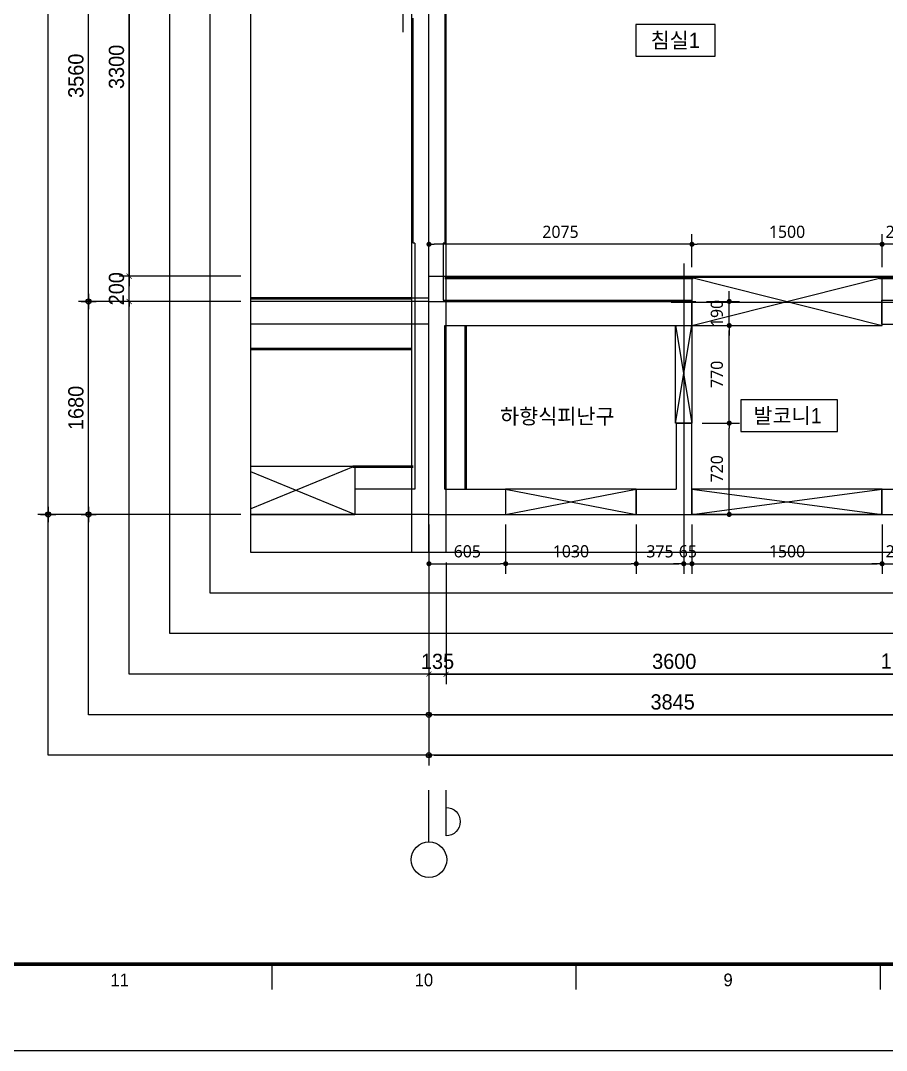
# Model space of a CAD drawing. Header units: millimetres. Extents: x 0 to 92204, y -190080 to 23760.
# Drawn here: x 57812 to 64643, y -23760 to -15637 of the extents above; entities that cross this region are included whole.
import ezdxf
from ezdxf.enums import TextEntityAlignment as Align
from ezdxf.xclip import XClip

# ---------------------------------------------------------------- set-up
doc = ezdxf.new("R2010")
doc.units = ezdxf.units.MM
doc.header["$LTSCALE"] = 100
doc.header["$XCLIPFRAME"] = 0
for name, pattern in [('AUDIT_D_220706163347-0', [0]), ('CEN', [62, 60, -1, 0, -1]), ('HIDDEN', [9.525, 6.35, -3.175])]:
    doc.linetypes.add(name, pattern=pattern)
doc.layers.get('defpoints').update_dxf_attribs({"color": 139})
for name, color, linetype in [('A-치수', 7, 'AUDIT_D_220706163347-0'), ('AA-BORD-FORM', 7, 'Continuous'), ('AA-BORD-TEXT', 3, 'Continuous'), ('AA-XXXX-DIMS', 7, 'Continuous'), ('CEN_CON', 1, 'CEN'), ('CEN_WALL', 12, 'CEN'), ('CONC', 2, 'Continuous'), ('DIM', 7, 'AUDIT_D_220706163347-0'), ('ELE3_CON', 7, 'Continuous'), ('MC', 135, 'Continuous'), ('WAL', 3, 'Continuous'), ('WAL_DRY', 7, 'Continuous'), ('실명', 3, 'AUDIT_D_220706163347-0'), ('실명박스', 7, 'AUDIT_D_220706163347-0'), ('창호-open', 4, 'Continuous'), ('확장', 8, 'HIDDEN')]:
    doc.layers.add(name, color=color, linetype=linetype)
doc.styles.add('HAUD01', font='Dotum.ttf')
doc.styles.add('맑은 고딕', font='malgun.ttf')
doc.styles.add('맑은고딕', font='malgun.ttf', dxfattribs={"width": 0.9})
doc.dimstyles.new('DIM_40', dxfattribs={"dimscale": 40, "dimtxt": 3, "dimasz": 1, "dimexe": 2, "dimexo": 2, "dimgap": 1, "dimtad": 1, "dimdec": 0, "dimzin": 0, "dimdsep": 46, "dimtxsty": '맑은고딕', "dimblk1": 'DIMDOT', "dimblk2": 'DIMDOT', "dimsah": 1, "dimcen": 0.09, "dimdle": 2, "dimclrd": 7, "dimclre": 7, "dimclrt": 3, "dimadec": 0, "dimazin": 0, "dimtfac": 1, "dimtdec": 0, "dimtix": 1, "dimtmove": 2, "dimatfit": 3, "dimldrblk": 'DIMDOT', "dimfxl": 2, "dimtolj": 1, "dimtzin": 0, "dimarcsym": 0})
doc.dimstyles.new('MCDIM_40', dxfattribs={"dimscale": 40, "dimtxt": 3, "dimasz": 1, "dimexe": 2, "dimexo": 2, "dimgap": 1, "dimtad": 1, "dimdec": 0, "dimzin": 0, "dimdsep": 46, "dimtxsty": '맑은고딕', "dimblk1": 'ARCHTICK', "dimblk2": 'ARCHTICK', "dimsah": 1, "dimcen": 0.09, "dimdle": 2, "dimclrd": 7, "dimclre": 7, "dimclrt": 3, "dimadec": 0, "dimazin": 0, "dimtfac": 1, "dimtdec": 0, "dimtix": 1, "dimtmove": 2, "dimatfit": 3, "dimldrblk": 'ARCHTICK', "dimfxl": 1, "dimtolj": 1, "dimtzin": 0, "dimarcsym": 0})
doc.dimstyles.new('NDIM40-in', dxfattribs={"dimscale": 40, "dimtxt": 2.4, "dimasz": 1, "dimexe": 2, "dimexo": 2, "dimgap": 1.2, "dimtad": 1, "dimdec": 0, "dimrnd": 0.25, "dimzin": 0, "dimdsep": 46, "dimtxsty": '맑은 고딕', "dimblk": 'DOT', "dimcen": 5, "dimclrd": 256, "dimclre": 256, "dimclrt": 3, "dimadec": 0, "dimazin": 0, "dimtfac": 1, "dimtdec": 0, "dimtix": 1, "dimtmove": 2, "dimatfit": 1, "dimldrblk": 'DIMDOT', "dimfxl": 0, "dimtolj": 1, "dimtzin": 0, "dimarcsym": 0})

# ---------------------------------------------------------------- blocks, each defined once
blk = doc.blocks.new('U-76B(확장)', base_point=(4647231.1, 20750.4))
at = {"layer": 'CEN_CON'}
for p, q in [((-300, 10535), (8220, 10535)), ((0, 10535), (0, -300)), ((1680, 10535), (1680, 8430))]:
    blk.add_line(p, q, dxfattribs=at)
at = {"layer": 'CEN_WALL'}
for p, q in [((1675, 8625), (1675, 6480)), ((1980, 8525), (-300, 8525))]:
    blk.add_line(p, q, dxfattribs=at)
at = {"layer": 'CONC'}
for p, q in [((0, 10535), (0, 9930)), ((200, 10410), (200, 9930)), ((200, 10410), (1490, 10410)), ((1490, 10410), (1490, 8465)), ((1690, 10423), (1690, 8465)), ((2140, 10423), (1690, 10423)), ((2140, 10410), (2140, 10423)), ((6225, 10410), (2140, 10410)), ((200, 9930), (0, 9930)), ((0, 8900), (0, 8465)), ((200, 8900), (0, 8900)), ((200, 8900), (200, 8585)), ((720, 8585), (200, 8585)), ((720, 8585), (720, 8465)), ((720, 8465), (0, 8465)), ((1690, 8465), (1490, 8465)), ((0, 6965), (0, 6590)), ((200, 6965), (0, 6965)), ((200, 6965), (200, 6840))]:
    blk.add_line(p, q, dxfattribs=at)
at = {"layer": 'ELE3_CON'}
for p, q in [((0, 9930), (0, 8900)), ((0, 6965), (0, 8465))]:
    blk.add_line(p, q, dxfattribs=at)
at = {"layer": 'MC'}
for p, q in [((1880, 10535), (1880, 6480)), ((-300, 10400), (8220, 10400))]:
    blk.add_line(p, q, dxfattribs=at)
at = {"layer": 'WAL'}
for p, q in [((1500, 6965), (1500, 6820)), ((1690, 6965), (1500, 6965)), ((1690, 6965), (1690, 6730))]:
    blk.add_line(p, q, dxfattribs=at)
at = {"layer": 'WAL_DRY'}
for p, q in [((1860, 10410), (1860, 8450)), ((1870, 10410), (1870, 8450)), ((200, 10250), (1490, 10250)), ((200, 10240), (1490, 10240)), ((1860, 6980), (1860, 6600)), ((1870, 6980), (1870, 6590))]:
    blk.add_line(p, q, dxfattribs=at)
blk = doc.blocks.new('DIMDOT')
at = {"layer": 'AA-XXXX-DIMS'}
for p, q in [((-1.5, 0), (1.5, 0)), ((0, -1.5), (0, 1.5))]:
    blk.add_line(p, q, dxfattribs=at)
for radius in [0.5, 0.25]:
    blk.add_circle((0, 0), radius, dxfattribs=at)
blk = doc.blocks.new('*D3030')
at = {"layer": 'defpoints', "color": 0, "transparency": 16777216}
for p in [(7874.9, -28137.1), (9474.9, -28137.1), (9474.9, -43292.1)]:
    blk.add_point(p, dxfattribs=at)
at = {"layer": 'DIM', "color": 7, "lineweight": -2, "transparency": 16777216}
for p, q in [((9394.9, -28137.1), (7794.9, -28137.1)), ((7874.9, -43252.1), (7874.9, -28177.1)), ((9394.9, -43292.1), (7794.9, -43292.1))]:
    blk.add_line(p, q, dxfattribs=at)
at = {"layer": 'DIM', "color": 7, "lineweight": -2, "transparency": 16777216, "xscale": 40, "yscale": 40, "zscale": 40}
for p, rotation in [((7874.9, -28137.1), 90), ((7874.9, -43292.1), 270)]:
    blk.add_blockref('DIMDOT', p, dxfattribs=dict(at, rotation=rotation))
at = {"layer": 'DIM', "color": 3, "transparency": 16777216, "insert": (7772.6, -35834.6), "char_height": 120, "attachment_point": 5, "rotation": 90, "style": 'HAUD01'}
blk.add_mtext('\\A1;15155', dxfattribs=at)
blk = doc.blocks.new('*D3031')
at = {"layer": 'defpoints', "color": 0, "transparency": 16777216}
for p in [(8194.9, -41612.1), (9474.9, -41612.1), (9474.9, -43292.1)]:
    blk.add_point(p, dxfattribs=at)
at = {"layer": 'DIM', "color": 7, "lineweight": -2, "transparency": 16777216}
for p, q in [((9394.9, -41612.1), (8114.9, -41612.1)), ((8194.9, -43252.1), (8194.9, -41652.1)), ((9394.9, -43292.1), (8114.9, -43292.1))]:
    blk.add_line(p, q, dxfattribs=at)
at = {"layer": 'DIM', "color": 7, "lineweight": -2, "transparency": 16777216, "xscale": 40, "yscale": 40, "zscale": 40}
for p, rotation in [((8194.9, -41612.1), 90), ((8194.9, -43292.1), 270)]:
    blk.add_blockref('DIMDOT', p, dxfattribs=dict(at, rotation=rotation))
at = {"layer": 'DIM', "color": 3, "transparency": 16777216, "insert": (8094.8, -42452.1), "char_height": 120, "attachment_point": 5, "rotation": 90, "style": 'HAUD01'}
blk.add_mtext('\\A1;1680', dxfattribs=at)
blk = doc.blocks.new('*D3032')
at = {"layer": 'defpoints', "color": 0, "transparency": 16777216}
for p in [(8194.9, -38052.1), (9474.9, -38052.1), (9474.9, -41612.1)]:
    blk.add_point(p, dxfattribs=at)
at = {"layer": 'DIM', "color": 7, "lineweight": -2, "transparency": 16777216}
for p, q in [((9394.9, -38052.1), (8114.9, -38052.1)), ((8194.9, -41572.1), (8194.9, -38092.1)), ((9394.9, -41612.1), (8114.9, -41612.1))]:
    blk.add_line(p, q, dxfattribs=at)
at = {"layer": 'DIM', "color": 7, "lineweight": -2, "transparency": 16777216, "xscale": 40, "yscale": 40, "zscale": 40}
for p, rotation in [((8194.9, -38052.1), 90), ((8194.9, -41612.1), 270)]:
    blk.add_blockref('DIMDOT', p, dxfattribs=dict(at, rotation=rotation))
at = {"layer": 'DIM', "color": 3, "transparency": 16777216, "insert": (8094.8, -39832.1), "char_height": 120, "attachment_point": 5, "rotation": 90, "style": 'HAUD01'}
blk.add_mtext('\\A1;3560', dxfattribs=at)
blk = doc.blocks.new('*D3046')
at = {"layer": 'defpoints', "color": 0, "transparency": 16777216}
for p in [(10880, -43592.1), (21415, -43592.1), (21415, -45192.1)]:
    blk.add_point(p, dxfattribs=at)
at = {"layer": 'DIM', "color": 7, "lineweight": -2, "transparency": 16777216}
for p, q in [((10880, -43672.1), (10880, -45272.1)), ((21415, -43672.1), (21415, -45272.1)), ((10920, -45192.1), (21375, -45192.1))]:
    blk.add_line(p, q, dxfattribs=at)
at = {"layer": 'DIM', "color": 7, "lineweight": -2, "transparency": 16777216, "xscale": 40, "yscale": 40, "zscale": 40, "rotation": 180}
blk.add_blockref('DIMDOT', (10880, -45192.1), dxfattribs=at)
at = {"layer": 'DIM', "color": 7, "lineweight": -2, "transparency": 16777216, "xscale": 40, "yscale": 40, "zscale": 40}
blk.add_blockref('DIMDOT', (21415, -45192.1), dxfattribs=at)
at = {"layer": 'DIM', "color": 3, "transparency": 16777216, "insert": (16147.5, -45092), "char_height": 120, "attachment_point": 5, "style": 'HAUD01'}
blk.add_mtext('\\A1;10535', dxfattribs=at)
blk = doc.blocks.new('*D3047')
at = {"layer": 'defpoints', "color": 0, "transparency": 16777216}
for p in [(10880, -43592.1), (14725, -43592.1), (14725, -44872.1)]:
    blk.add_point(p, dxfattribs=at)
at = {"layer": 'DIM', "color": 7, "lineweight": -2, "transparency": 16777216}
for p, q in [((10880, -43672.1), (10880, -44952.1)), ((14725, -43672.1), (14725, -44952.1)), ((10920, -44872.1), (14685, -44872.1))]:
    blk.add_line(p, q, dxfattribs=at)
at = {"layer": 'DIM', "color": 7, "lineweight": -2, "transparency": 16777216, "xscale": 40, "yscale": 40, "zscale": 40, "rotation": 180}
blk.add_blockref('DIMDOT', (10880, -44872.1), dxfattribs=at)
at = {"layer": 'DIM', "color": 7, "lineweight": -2, "transparency": 16777216, "xscale": 40, "yscale": 40, "zscale": 40}
blk.add_blockref('DIMDOT', (14725, -44872.1), dxfattribs=at)
at = {"layer": 'DIM', "color": 3, "transparency": 16777216, "insert": (12802.5, -44772), "char_height": 120, "attachment_point": 5, "style": 'HAUD01'}
blk.add_mtext('\\A1;3845', dxfattribs=at)
blk = doc.blocks.new('_ArchTick')
at = {"color": 0, "linetype": 'ByBlock', "const_width": 0.15}
blk.add_lwpolyline([(-0.5, -0.5), (0.5, 0.5)], dxfattribs=at)
blk = doc.blocks.new('*D3050')
at = {"layer": 'defpoints', "color": 0, "transparency": 16777216}
for p in [(10880, -43592.1), (11015, -43592.1), (11015, -44552.1)]:
    blk.add_point(p, dxfattribs=at)
at = {"layer": 'DIM', "color": 7, "lineweight": -2, "transparency": 16777216}
for p, q in [((10880, -43672.1), (10880, -44632.1)), ((11015, -43672.1), (11015, -44632.1)), ((10880, -44552.1), (10840, -44552.1)), ((10880, -44552.1), (11015, -44552.1)), ((11015, -44552.1), (11055, -44552.1))]:
    blk.add_line(p, q, dxfattribs=at)
at = {"layer": 'DIM', "color": 7, "lineweight": -2, "transparency": 16777216, "xscale": 40, "yscale": 40, "zscale": 40}
blk.add_blockref('_ArchTick', (10880, -44552.1), dxfattribs=at)
at = {"layer": 'DIM', "color": 7, "lineweight": -2, "transparency": 16777216, "xscale": 40, "yscale": 40, "zscale": 40, "rotation": 180}
blk.add_blockref('_ArchTick', (11015, -44552.1), dxfattribs=at)
at = {"layer": 'DIM', "color": 3, "transparency": 16777216, "insert": (10947.5, -44452), "char_height": 120, "attachment_point": 5, "style": 'HAUD01'}
blk.add_mtext('\\A1;135', dxfattribs=at)
blk = doc.blocks.new('*D3051')
at = {"layer": 'defpoints', "color": 0, "transparency": 16777216}
for p in [(11015, -43592.1), (14615, -43592.1), (14615, -44552.1)]:
    blk.add_point(p, dxfattribs=at)
at = {"layer": 'DIM', "color": 7, "lineweight": -2, "transparency": 16777216}
for p, q in [((11015, -43672.1), (11015, -44632.1)), ((14615, -43672.1), (14615, -44632.1)), ((10935, -44552.1), (14695, -44552.1))]:
    blk.add_line(p, q, dxfattribs=at)
at = {"layer": 'DIM', "color": 7, "lineweight": -2, "transparency": 16777216, "xscale": 40, "yscale": 40, "zscale": 40, "rotation": 180}
blk.add_blockref('_ArchTick', (11015, -44552.1), dxfattribs=at)
at = {"layer": 'DIM', "color": 7, "lineweight": -2, "transparency": 16777216, "xscale": 40, "yscale": 40, "zscale": 40}
blk.add_blockref('_ArchTick', (14615, -44552.1), dxfattribs=at)
at = {"layer": 'DIM', "color": 3, "transparency": 16777216, "insert": (12815, -44452), "char_height": 120, "attachment_point": 5, "style": 'HAUD01'}
blk.add_mtext('\\A1;3600', dxfattribs=at)
blk = doc.blocks.new('*D3052')
at = {"layer": 'defpoints', "color": 0, "transparency": 16777216}
for p in [(14615, -43592.1), (14725, -43592.1), (14725, -44552.1)]:
    blk.add_point(p, dxfattribs=at)
at = {"layer": 'DIM', "color": 7, "lineweight": -2, "transparency": 16777216}
for p, q in [((14615, -43672.1), (14615, -44632.1)), ((14725, -43672.1), (14725, -44632.1)), ((14535, -44552.1), (14805, -44552.1))]:
    blk.add_line(p, q, dxfattribs=at)
at = {"layer": 'DIM', "color": 7, "lineweight": -2, "transparency": 16777216, "xscale": 40, "yscale": 40, "zscale": 40, "rotation": 180}
blk.add_blockref('_ArchTick', (14615, -44552.1), dxfattribs=at)
at = {"layer": 'DIM', "color": 7, "lineweight": -2, "transparency": 16777216, "xscale": 40, "yscale": 40, "zscale": 40}
blk.add_blockref('_ArchTick', (14725, -44552.1), dxfattribs=at)
at = {"layer": 'DIM', "color": 3, "transparency": 16777216, "insert": (14575.2, -44449.8), "char_height": 120, "attachment_point": 5, "style": 'HAUD01'}
blk.add_mtext('\\A1;110', dxfattribs=at)
blk = doc.blocks.new('중심')
at = {"layer": 'DIM'}
blk.add_line((-350, 0), (0, 0), dxfattribs=at)
blk.add_circle((-470, 0), 120, dxfattribs=at)
blk = doc.blocks.new('*D3072')
at = {"layer": 'defpoints', "color": 0, "transparency": 16777216}
for p in [(9474.9, -38112.1), (8514.9, -41412.1), (9474.9, -41412.1)]:
    blk.add_point(p, dxfattribs=at)
at = {"layer": 'DIM', "color": 7, "lineweight": -2, "transparency": 16777216}
for p, q in [((8514.9, -38032.1), (8514.9, -41492.1)), ((9394.9, -38112.1), (8434.9, -38112.1)), ((9394.9, -41412.1), (8434.9, -41412.1))]:
    blk.add_line(p, q, dxfattribs=at)
at = {"layer": 'DIM', "color": 7, "lineweight": -2, "transparency": 16777216, "xscale": 40, "yscale": 40, "zscale": 40}
for p, rotation in [((8514.9, -38112.1), 90), ((8514.9, -41412.1), 270)]:
    blk.add_blockref('_ArchTick', p, dxfattribs=dict(at, rotation=rotation))
at = {"layer": 'DIM', "color": 3, "transparency": 16777216, "insert": (8414.8, -39762.1), "char_height": 120, "attachment_point": 5, "rotation": 90, "style": 'HAUD01'}
blk.add_mtext('\\A1;3300', dxfattribs=at)
blk = doc.blocks.new('*D3073')
at = {"layer": 'defpoints', "color": 0, "transparency": 16777216}
for p in [(8514.9, -41412.1), (9474.9, -41412.1), (9474.9, -41612.1)]:
    blk.add_point(p, dxfattribs=at)
at = {"layer": 'DIM', "color": 7, "lineweight": -2, "transparency": 16777216}
for p, q in [((9394.9, -41412.1), (8434.9, -41412.1)), ((8514.9, -41412.1), (8514.9, -41372.1)), ((8514.9, -41612.1), (8514.9, -41412.1)), ((9394.9, -41612.1), (8434.9, -41612.1)), ((8514.9, -41612.1), (8514.9, -41652.1))]:
    blk.add_line(p, q, dxfattribs=at)
at = {"layer": 'DIM', "color": 7, "lineweight": -2, "transparency": 16777216, "xscale": 40, "yscale": 40, "zscale": 40}
for p, rotation in [((8514.9, -41412.1), 270), ((8514.9, -41612.1), 90)]:
    blk.add_blockref('_ArchTick', p, dxfattribs=dict(at, rotation=rotation))
at = {"layer": 'DIM', "color": 3, "transparency": 16777216, "insert": (8414.8, -41512.1), "char_height": 120, "attachment_point": 5, "rotation": 90, "style": 'HAUD01'}
blk.add_mtext('\\A1;200', dxfattribs=at)
blk = doc.blocks.new('XR-FORM 청주월명')
at = {"layer": 'AA-BORD-FORM', "color": 2}
for p, q in [((241, 17), (241, 12)), ((301, 17), (301, 12)), ((361, 17), (361, 12))]:
    blk.add_line(p, q, dxfattribs=at)
at = {"layer": 'AA-BORD-FORM', "color": 1}
blk.add_lwpolyline([(0, 0), (841, 0), (841, 594), (0, 594)], close=True, dxfattribs=at)
at = {"layer": 'AA-BORD-FORM', "color": 2, "const_width": 0.682}
blk.add_lwpolyline([(21, 17), (21, 577), (821, 577), (821, 17)], close=True, dxfattribs=at)
at = {"layer": 'AA-BORD-TEXT', "color": 7, "style": 'HAUD01'}
for s, p in [('11', (211, 13.9)), ('10', (271, 13.9)), ('9', (331, 13.9))]:
    blk.add_text(s, height=2.5, dxfattribs=at).set_placement(p, align=Align.MIDDLE_CENTER)
blk = doc.blocks.new('U-76A(확장)2')
at = {"layer": 'CEN_CON'}
for p, q in [((0, -300), (0, 7025)), ((0, 0), (14635, 0))]:
    blk.add_line(p, q, dxfattribs=at)
at = {"layer": 'CEN_WALL'}
blk.add_line((0, 1500), (10395, 1500), dxfattribs=at)
at = {"layer": 'CONC'}
for p, q in [((125, 2140), (125, 3915)), ((112, 2140), (112, 200)), ((112, 2140), (125, 2140)), ((112, 200), (585, 200)), ((585, 200), (585, 0)), ((0, 0), (585, 0))]:
    blk.add_line(p, q, dxfattribs=at)
at = {"layer": 'ELE3_CON'}
blk.add_line((2385, 0), (585, 0), dxfattribs=at)
at = {"layer": 'MC'}
for p, q in [((205, 7025), (205, 3805)), ((135, -300), (135, 4265)), ((0, 1705), (10395, 1705))]:
    blk.add_line(p, q, dxfattribs=at)
at = {"layer": 'WAL_DRY'}
for p, q in [((125, 380), (600, 380)), ((125, 370), (600, 370))]:
    blk.add_line(p, q, dxfattribs=at)
at = {"layer": '확장', "ltscale": 0.5, "const_width": 20, "flags": 128}
for points in [[(10085, 1705), (135, 1705)], [(10085, 1305), (135, 1305)]]:
    blk.add_lwpolyline(points, dxfattribs=at)
blk = doc.blocks.new('_Dot')
at = {"color": 0, "linetype": 'ByBlock', "lineweight": -2}
blk.add_line((-0.5, 0), (-1, 0), dxfattribs=at)
at = {"color": 0, "linetype": 'ByBlock', "const_width": 0.5}
blk.add_lwpolyline([(-0.25, 0, 1), (0.25, 0, 1)], format="xyb", close=True, dxfattribs=at)
blk = doc.blocks.new('*D344')
at = {"layer": 'defpoints', "color": 0, "transparency": 16777216}
for p in [(61034, -19532.1), (61639, -19532.1), (61639, -19921.4)]:
    blk.add_point(p, dxfattribs=at)
at = {"layer": 'DIM', "lineweight": -2, "transparency": 16777216}
for p, q in [((61034, -19612.1), (61034, -20001.4)), ((61639, -19612.1), (61639, -20001.4)), ((61074, -19921.4), (61599, -19921.4))]:
    blk.add_line(p, q, dxfattribs=at)
at = {"layer": 'DIM', "lineweight": -2, "transparency": 16777216, "xscale": 40, "yscale": 40, "zscale": 40}
for p, rotation in [((61034, -19921.4), 180.000000000011), ((61639, -19921.4), 1.104288585404133e-11)]:
    blk.add_blockref('_Dot', p, dxfattribs=dict(at, rotation=rotation))
at = {"layer": 'DIM', "color": 3, "transparency": 16777216, "insert": (61336.5, -19823.8), "char_height": 96, "attachment_point": 5, "style": '맑은 고딕'}
blk.add_mtext('\\A1;605', dxfattribs=at)
blk = doc.blocks.new('*D345')
at = {"layer": 'defpoints', "color": 0, "transparency": 16777216}
for p in [(61639, -19532.1), (62669, -19532.1), (62669, -19921.4)]:
    blk.add_point(p, dxfattribs=at)
at = {"layer": 'DIM', "lineweight": -2, "transparency": 16777216}
for p, q in [((61639, -19612.1), (61639, -20001.4)), ((62669, -19612.1), (62669, -20001.4)), ((61679, -19921.4), (62629, -19921.4))]:
    blk.add_line(p, q, dxfattribs=at)
at = {"layer": 'DIM', "lineweight": -2, "transparency": 16777216, "xscale": 40, "yscale": 40, "zscale": 40}
for p, rotation in [((61639, -19921.4), 180.000000000011), ((62669, -19921.4), 1.104288585404133e-11)]:
    blk.add_blockref('_Dot', p, dxfattribs=dict(at, rotation=rotation))
at = {"layer": 'DIM', "color": 3, "transparency": 16777216, "insert": (62154, -19823.5), "char_height": 96, "attachment_point": 5, "style": '맑은 고딕'}
blk.add_mtext('\\A1;1030', dxfattribs=at)
blk = doc.blocks.new('*D346')
at = {"layer": 'defpoints', "color": 0, "transparency": 16777216}
for p in [(62669, -19532.1), (63044, -19532.1), (63044, -19921.4)]:
    blk.add_point(p, dxfattribs=at)
at = {"layer": 'DIM', "lineweight": -2, "transparency": 16777216}
for p, q in [((62669, -19612.1), (62669, -20001.4)), ((63044, -19612.1), (63044, -20001.4)), ((62709, -19921.4), (63004, -19921.4))]:
    blk.add_line(p, q, dxfattribs=at)
at = {"layer": 'DIM', "lineweight": -2, "transparency": 16777216, "xscale": 40, "yscale": 40, "zscale": 40}
for p, rotation in [((62669, -19921.4), 180.000000000011), ((63044, -19921.4), 1.104288585404133e-11)]:
    blk.add_blockref('_Dot', p, dxfattribs=dict(at, rotation=rotation))
at = {"layer": 'DIM', "color": 3, "transparency": 16777216, "insert": (62856.5, -19823.8), "char_height": 96, "attachment_point": 5, "style": '맑은 고딕'}
blk.add_mtext('\\A1;375', dxfattribs=at)
blk = doc.blocks.new('*D334')
at = {"layer": 'defpoints', "color": 0, "transparency": 16777216}
for p in [(63044, -19532.1), (63109, -19532.1), (63109, -19921.4)]:
    blk.add_point(p, dxfattribs=at)
at = {"layer": 'DIM', "lineweight": -2, "transparency": 16777216}
for p, q in [((63044, -19612.1), (63044, -20001.4)), ((63109, -19612.1), (63109, -20001.4)), ((63004, -19921.4), (62964, -19921.4)), ((63044, -19921.4), (63109, -19921.4)), ((63149, -19921.4), (63189, -19921.4))]:
    blk.add_line(p, q, dxfattribs=at)
at = {"layer": 'DIM', "lineweight": -2, "transparency": 16777216, "xscale": 40, "yscale": 40, "zscale": 40}
for p, rotation in [((63044, -19921.4), 1.103117597267556e-11), ((63109, -19921.4), 180.000000000011)]:
    blk.add_blockref('_Dot', p, dxfattribs=dict(at, rotation=rotation))
at = {"layer": 'DIM', "color": 3, "transparency": 16777216, "insert": (63076.5, -19823.8), "char_height": 96, "attachment_point": 5, "style": '맑은 고딕'}
blk.add_mtext('\\A1;65', dxfattribs=at)
blk = doc.blocks.new('*D335')
at = {"layer": 'defpoints', "color": 0, "transparency": 16777216}
for p in [(63109, -19532.1), (64609, -19532.1), (64609, -19921.4)]:
    blk.add_point(p, dxfattribs=at)
at = {"layer": 'DIM', "lineweight": -2, "transparency": 16777216}
for p, q in [((63109, -19612.1), (63109, -20001.4)), ((64609, -19612.1), (64609, -20001.4)), ((63149, -19921.4), (64569, -19921.4))]:
    blk.add_line(p, q, dxfattribs=at)
at = {"layer": 'DIM', "lineweight": -2, "transparency": 16777216, "xscale": 40, "yscale": 40, "zscale": 40}
for p, rotation in [((63109, -19921.4), 180.000000000011), ((64609, -19921.4), 1.104288585404133e-11)]:
    blk.add_blockref('_Dot', p, dxfattribs=dict(at, rotation=rotation))
at = {"layer": 'DIM', "color": 3, "transparency": 16777216, "insert": (63859, -19823.5), "char_height": 96, "attachment_point": 5, "style": '맑은 고딕'}
blk.add_mtext('\\A1;1500', dxfattribs=at)
blk = doc.blocks.new('*D336')
at = {"layer": 'defpoints', "color": 0, "transparency": 16777216}
for p in [(64609, -19532.1), (64879, -19532.1), (64879, -19921.4)]:
    blk.add_point(p, dxfattribs=at)
at = {"layer": 'DIM', "lineweight": -2, "transparency": 16777216}
for p, q in [((64609, -19612.1), (64609, -20001.4)), ((64879, -19612.1), (64879, -20001.4)), ((64569, -19921.4), (64529, -19921.4)), ((64609, -19921.4), (64879, -19921.4)), ((64919, -19921.4), (64959, -19921.4))]:
    blk.add_line(p, q, dxfattribs=at)
at = {"layer": 'DIM', "lineweight": -2, "transparency": 16777216, "xscale": 40, "yscale": 40, "zscale": 40}
for p, rotation in [((64609, -19921.4), 1.103117597267556e-11), ((64879, -19921.4), 180.000000000011)]:
    blk.add_blockref('_Dot', p, dxfattribs=dict(at, rotation=rotation))
at = {"layer": 'DIM', "color": 3, "transparency": 16777216, "insert": (64744, -19823.8), "char_height": 96, "attachment_point": 5, "style": '맑은 고딕'}
blk.add_mtext('\\A1;270', dxfattribs=at)
blk = doc.blocks.new('*D326')
at = {"layer": 'defpoints', "color": 0, "transparency": 16777216}
for p in [(63109, -18812.1), (63403.1, -18812.1), (63109, -19532.1)]:
    blk.add_point(p, dxfattribs=at)
at = {"layer": 'DIM', "lineweight": -2, "transparency": 16777216}
for p, q in [((63189, -18812.1), (63483.1, -18812.1)), ((63403.1, -19492.1), (63403.1, -18852.1)), ((63189, -19532.1), (63483.1, -19532.1))]:
    blk.add_line(p, q, dxfattribs=at)
at = {"layer": 'DIM', "lineweight": -2, "transparency": 16777216, "xscale": 40, "yscale": 40, "zscale": 40}
for p, rotation in [((63403.1, -18812.1), 90), ((63403.1, -19532.1), 270)]:
    blk.add_blockref('_Dot', p, dxfattribs=dict(at, rotation=rotation))
at = {"layer": 'DIM', "color": 3, "transparency": 16777216, "insert": (63305.5, -19172.1), "char_height": 96, "attachment_point": 5, "rotation": 90, "style": '맑은 고딕'}
blk.add_mtext('\\A1;720', dxfattribs=at)
blk = doc.blocks.new('*D327')
at = {"layer": 'defpoints', "color": 0, "transparency": 16777216}
for p in [(63109, -18042.1), (63403.1, -18042.1), (63109, -18812.1)]:
    blk.add_point(p, dxfattribs=at)
at = {"layer": 'DIM', "lineweight": -2, "transparency": 16777216}
for p, q in [((63189, -18042.1), (63483.1, -18042.1)), ((63403.1, -18772.1), (63403.1, -18082.1)), ((63189, -18812.1), (63483.1, -18812.1))]:
    blk.add_line(p, q, dxfattribs=at)
at = {"layer": 'DIM', "lineweight": -2, "transparency": 16777216, "xscale": 40, "yscale": 40, "zscale": 40}
for p, rotation in [((63403.1, -18042.1), 90), ((63403.1, -18812.1), 270)]:
    blk.add_blockref('_Dot', p, dxfattribs=dict(at, rotation=rotation))
at = {"layer": 'DIM', "color": 3, "transparency": 16777216, "insert": (63305.5, -18427.1), "char_height": 96, "attachment_point": 5, "rotation": 90, "style": '맑은 고딕'}
blk.add_mtext('\\A1;770', dxfattribs=at)
blk = doc.blocks.new('*D328')
at = {"layer": 'defpoints', "color": 0, "transparency": 16777216}
for p in [(63144, -17852.1), (63403.1, -17852.1), (63109, -18042.1)]:
    blk.add_point(p, dxfattribs=at)
at = {"layer": 'DIM', "lineweight": -2, "transparency": 16777216}
for p, q in [((63403.1, -17812.1), (63403.1, -17772.1)), ((63224, -17852.1), (63483.1, -17852.1)), ((63403.1, -18042.1), (63403.1, -17852.1)), ((63189, -18042.1), (63483.1, -18042.1)), ((63403.1, -18082.1), (63403.1, -18122.1))]:
    blk.add_line(p, q, dxfattribs=at)
at = {"layer": 'DIM', "lineweight": -2, "transparency": 16777216, "xscale": 40, "yscale": 40, "zscale": 40}
for p, rotation in [((63403.1, -17852.1), 270), ((63403.1, -18042.1), 90)]:
    blk.add_blockref('_Dot', p, dxfattribs=dict(at, rotation=rotation))
at = {"layer": 'DIM', "color": 3, "transparency": 16777216, "insert": (63305.3, -17947.1), "char_height": 96, "attachment_point": 5, "rotation": 90, "style": '맑은 고딕'}
blk.add_mtext('\\A1;190', dxfattribs=at)
blk = doc.blocks.new('*D329')
at = {"layer": 'defpoints', "color": 0, "transparency": 16777216}
for p in [(64609, -17401), (64609, -17662.1), (64879, -17662.1)]:
    blk.add_point(p, dxfattribs=at)
at = {"layer": 'DIM', "lineweight": -2, "transparency": 16777216}
for p, q in [((64609, -17582.1), (64609, -17321)), ((64879, -17582.1), (64879, -17321)), ((64569, -17401), (64529, -17401)), ((64879, -17401), (64609, -17401)), ((64919, -17401), (64959, -17401))]:
    blk.add_line(p, q, dxfattribs=at)
at = {"layer": 'DIM', "lineweight": -2, "transparency": 16777216, "xscale": 40, "yscale": 40, "zscale": 40}
blk.add_blockref('_Dot', (64609, -17401), dxfattribs=at)
at = {"layer": 'DIM', "lineweight": -2, "transparency": 16777216, "xscale": 40, "yscale": 40, "zscale": 40, "rotation": 180}
blk.add_blockref('_Dot', (64879, -17401), dxfattribs=at)
at = {"layer": 'DIM', "color": 3, "transparency": 16777216, "insert": (64744, -17303.4), "char_height": 96, "attachment_point": 5, "style": '맑은 고딕'}
blk.add_mtext('\\A1;270', dxfattribs=at)
blk = doc.blocks.new('*D330')
at = {"layer": 'defpoints', "color": 0, "transparency": 16777216}
for p in [(63109, -17401), (63109, -17662.1), (64609, -17662.1)]:
    blk.add_point(p, dxfattribs=at)
at = {"layer": 'DIM', "lineweight": -2, "transparency": 16777216}
for p, q in [((63109, -17582.1), (63109, -17321)), ((64609, -17582.1), (64609, -17321)), ((64569, -17401), (63149, -17401))]:
    blk.add_line(p, q, dxfattribs=at)
at = {"layer": 'DIM', "lineweight": -2, "transparency": 16777216, "xscale": 40, "yscale": 40, "zscale": 40, "rotation": 180}
blk.add_blockref('_Dot', (63109, -17401), dxfattribs=at)
at = {"layer": 'DIM', "lineweight": -2, "transparency": 16777216, "xscale": 40, "yscale": 40, "zscale": 40}
blk.add_blockref('_Dot', (64609, -17401), dxfattribs=at)
at = {"layer": 'DIM', "color": 3, "transparency": 16777216, "insert": (63859, -17303.2), "char_height": 96, "attachment_point": 5, "style": '맑은 고딕'}
blk.add_mtext('\\A1;1500', dxfattribs=at)
blk = doc.blocks.new('*D331')
at = {"layer": 'defpoints', "color": 0, "transparency": 16777216}
for p in [(61034, -17401), (61034, -17662.1), (63109, -17662.1)]:
    blk.add_point(p, dxfattribs=at)
at = {"layer": 'DIM', "lineweight": -2, "transparency": 16777216}
for p, q in [((61034, -17582.1), (61034, -17321)), ((63109, -17582.1), (63109, -17321)), ((63069, -17401), (61074, -17401))]:
    blk.add_line(p, q, dxfattribs=at)
at = {"layer": 'DIM', "lineweight": -2, "transparency": 16777216, "xscale": 40, "yscale": 40, "zscale": 40, "rotation": 180}
blk.add_blockref('_Dot', (61034, -17401), dxfattribs=at)
at = {"layer": 'DIM', "lineweight": -2, "transparency": 16777216, "xscale": 40, "yscale": 40, "zscale": 40}
blk.add_blockref('_Dot', (63109, -17401), dxfattribs=at)
at = {"layer": 'DIM', "color": 3, "transparency": 16777216, "insert": (62071.5, -17303.4), "char_height": 96, "attachment_point": 5, "style": '맑은 고딕'}
blk.add_mtext('\\A1;2075', dxfattribs=at)
blk = doc.blocks.new('DIM-1108')
at = {"layer": 'DIM'}
blk.add_lwpolyline([(11015, -45603.2, -1), (11015, -45827.2), (11015, -45467.2)], format="xyb", dxfattribs=at)
at = {"layer": 'A-치수', "xscale": 1.166666666666675, "yscale": 1.166666666666675, "zscale": 1.166666666666675, "rotation": 90}
blk.add_blockref('중심', (10880, -45467.2), dxfattribs=at)
at = {"layer": 'DIM'}
for base, p1, p2, angle, dimstyle, override, picture, middle in [((7874.9, -28137.1), (9474.9, -43292.1), (9474.9, -28137.1), 90, 'DIM_40', {"dimscale": 40, "dimtxsty": 'HAUD01'}, '*D3030', (7772.6, -35834.6)), ((14725, -44552.1), (14615, -43592.1), (14725, -43592.1), 180, 'MCDIM_40', {"dimtxsty": 'HAUD01'}, '*D3052', (14575.2, -44449.8))]:
    dim = blk.add_linear_dim(base=base, p1=p1, p2=p2, angle=angle, dimstyle=dimstyle, override=override, dxfattribs=at)
    dim.commit()
    dim.dimension.update_dxf_attribs({"geometry": picture, "text_midpoint": middle, "dimtype": 128})
for base, p1, p2, angle, dimstyle, override, picture, middle in [((8194.9, -38052.1), (9474.9, -41612.1), (9474.9, -38052.1), 90, 'DIM_40', {"dimscale": 40, "dimtxsty": 'HAUD01'}, '*D3032', (8094.8, -39832.1)), ((8514.9, -41412.1), (9474.9, -38112.1), (9474.9, -41412.1), 270, 'MCDIM_40', {"dimtxsty": 'HAUD01'}, '*D3072', (8414.8, -39762.1)), ((8514.9, -41412.1), (9474.9, -41612.1), (9474.9, -41412.1), 90, 'MCDIM_40', {"dimtxsty": 'HAUD01'}, '*D3073', (8414.8, -41512.1)), ((8194.9, -41612.1), (9474.9, -43292.1), (9474.9, -41612.1), 90, 'DIM_40', {"dimscale": 40, "dimtxsty": 'HAUD01'}, '*D3031', (8094.8, -42452.1)), ((11015, -44552.1), (10880, -43592.1), (11015, -43592.1), 180, 'MCDIM_40', {"dimtxsty": 'HAUD01'}, '*D3050', (10947.5, -44452)), ((21415, -45192.1), (10880, -43592.1), (21415, -43592.1), 180, 'DIM_40', {"dimscale": 40, "dimtxsty": 'HAUD01'}, '*D3046', (16147.5, -45092)), ((14725, -44872.1), (10880, -43592.1), (14725, -43592.1), 180, 'DIM_40', {"dimscale": 40, "dimtxsty": 'HAUD01'}, '*D3047', (12802.5, -44772)), ((14615, -44552.1), (11015, -43592.1), (14615, -43592.1), 180, 'MCDIM_40', {"dimtxsty": 'HAUD01'}, '*D3051', (12815, -44452))]:
    dim = blk.add_linear_dim(base=base, p1=p1, p2=p2, angle=angle, dimstyle=dimstyle, override=override, dxfattribs=at)
    dim.commit()
    dim.dimension.update_dxf_attribs({"geometry": picture, "text_midpoint": middle})

msp = doc.modelspace()

# ---------------------------------------------------------------- linework, layer by layer
at = {"layer": 'CEN_CON'}
msp.add_line((61034, -17852.1), (59628.8, -17852.1), dxfattribs=at)
at = {"layer": 'defpoints'}
for points in [[(73469, -21432.1), (58028.8, -21432.1), (58028.8, -1905.5), (73469, -1905.5)], [(73149, -21112.1), (58348.8, -21112.1), (58348.8, -2225.5), (73149, -2225.5)], [(72829, -20792.1), (58668.8, -20792.1), (58668.8, -2545.5), (72829, -2545.5)], [(72509, -20472.1), (58988.8, -20472.1), (58988.8, -2865.5), (72509, -2865.5)], [(72189, -20152.1), (59308.8, -20152.1), (59308.8, -3185.5), (72189, -3185.5)], [(71869, -19832.1), (59628.8, -19832.1), (59628.8, -3505.5), (71869, -3505.5)]]:
    msp.add_lwpolyline(points, close=True, dxfattribs=at)
at = {"layer": '실명박스'}
for points in [[(62665.7, -15666.6), (62665.7, -15916.6), (63291, -15916.6), (63291, -15666.6)], [(63493.9, -18628), (63493.9, -18878), (64255.9, -18878), (64255.9, -18628)]]:
    msp.add_lwpolyline(points, close=True, dxfattribs=at)
at = {"layer": '창호-open'}
for p, q in [((63109, -17662.1), (64609, -18042.1)), ((63109, -18042.1), (64609, -17662.1)), ((62979, -18812.1), (63109, -18042.1)), ((62979, -18042.1), (63109, -18812.1)), ((60449, -19152.1), (59628.8, -19488.3)), ((60449, -19532.1), (59628.8, -19195.9)), ((61639, -19532.1), (62669, -19332.1)), ((61639, -19332.1), (62669, -19532.1)), ((63109, -19332.1), (64609, -19532.1)), ((63109, -19532.1), (64609, -19332.1))]:
    msp.add_line(p, q, dxfattribs=at)
for points in [[(63109, -18042.1), (64609, -18042.1), (64609, -17662.1), (63109, -17662.1)], [(63109, -18812.1), (62979, -18812.1), (62979, -18042.1), (63109, -18042.1)], [(61639, -19532.1), (62669, -19532.1), (62669, -19332.1), (61639, -19332.1)], [(63109, -19532.1), (64609, -19532.1), (64609, -19332.1), (63109, -19332.1)]]:
    msp.add_lwpolyline(points, close=True, dxfattribs=at)
msp.add_lwpolyline([(59628.8, -19152.1), (60449, -19152.1), (60449, -19532.1), (59628.8, -19532.1)], dxfattribs=at)

# ---------------------------------------------------------------- block references
msp.add_blockref('DIM-1108', (50153.9, 23760))
at = {"xscale": 40, "yscale": 40, "zscale": 40}
msp.add_blockref('XR-FORM 청주월명', (50153.9, -23760), dxfattribs=at)
ref = msp.add_blockref('U-76B(확장)', (50818.6, 4627699), dxfattribs=dict(rotation=90))
XClip(ref).set_block_clipping_path([(-300, -300), (16026.5922833934, 11940.1364734633)])
ref = msp.add_blockref('U-76A(확장)2', (61034, -19532.1), dxfattribs=dict(xscale=-1))
XClip(ref).set_block_clipping_path([(-10834.9999999999, -299.9999999999), (1405.1364734633, 16026.5922833935)])

# ---------------------------------------------------------------- texts
at = {"layer": '실명', "style": 'HAUD01'}
for s, p in [('침실1', (62977.2, -15789.8)), ('하향식피난구', (62046.6, -18756.8)), ('발코니1', (63863.1, -18752.2))]:
    msp.add_text(s, height=120, dxfattribs=at).set_placement(p, align=Align.MIDDLE)

# ---------------------------------------------------------------- dimensions: what is measured, and where the dimension line sits
at = {"layer": 'DIM'}
for base, p1, p2, picture, middle in [((61034, -17401), (63109, -17662.1), (61034, -17662.1), '*D331', (62071.5, -17303.4)), ((63109, -17401), (64609, -17662.1), (63109, -17662.1), '*D330', (63859, -17303.2)), ((64609, -17401), (64879, -17662.1), (64609, -17662.1), '*D329', (64744, -17303.4))]:
    dim = msp.add_linear_dim(base=base, p1=p1, p2=p2, dimstyle='NDIM40-in', override={"dimscale": 40}, dxfattribs=at)
    dim.commit()
    dim.dimension.update_dxf_attribs({"geometry": picture, "text_midpoint": middle})
for base, p1, p2, angle, picture, middle in [((63403.1, -17852.1), (63109, -18042.1), (63144, -17852.1), 270, '*D328', (63305.3, -17947.1)), ((63403.1, -18042.1), (63109, -18812.1), (63109, -18042.1), 270, '*D327', (63305.5, -18427.1)), ((63403.1, -18812.1), (63109, -19532.1), (63109, -18812.1), 270, '*D326', (63305.5, -19172.1)), ((61639, -19921.4), (61034, -19532.1), (61639, -19532.1), 180, '*D344', (61336.5, -19823.8)), ((62669, -19921.4), (61639, -19532.1), (62669, -19532.1), 180, '*D345', (62154, -19823.5)), ((63044, -19921.4), (62669, -19532.1), (63044, -19532.1), 180, '*D346', (62856.5, -19823.8)), ((63109, -19921.4), (63044, -19532.1), (63109, -19532.1), 180, '*D334', (63076.5, -19823.8)), ((64609, -19921.4), (63109, -19532.1), (64609, -19532.1), 180, '*D335', (63859, -19823.5)), ((64879, -19921.4), (64609, -19532.1), (64879, -19532.1), 180, '*D336', (64744, -19823.8))]:
    dim = msp.add_linear_dim(base=base, p1=p1, p2=p2, angle=angle, dimstyle='NDIM40-in', override={"dimscale": 40}, dxfattribs=at)
    dim.commit()
    dim.dimension.update_dxf_attribs({"geometry": picture, "text_midpoint": middle})

doc.saveas('drawing.dxf')
